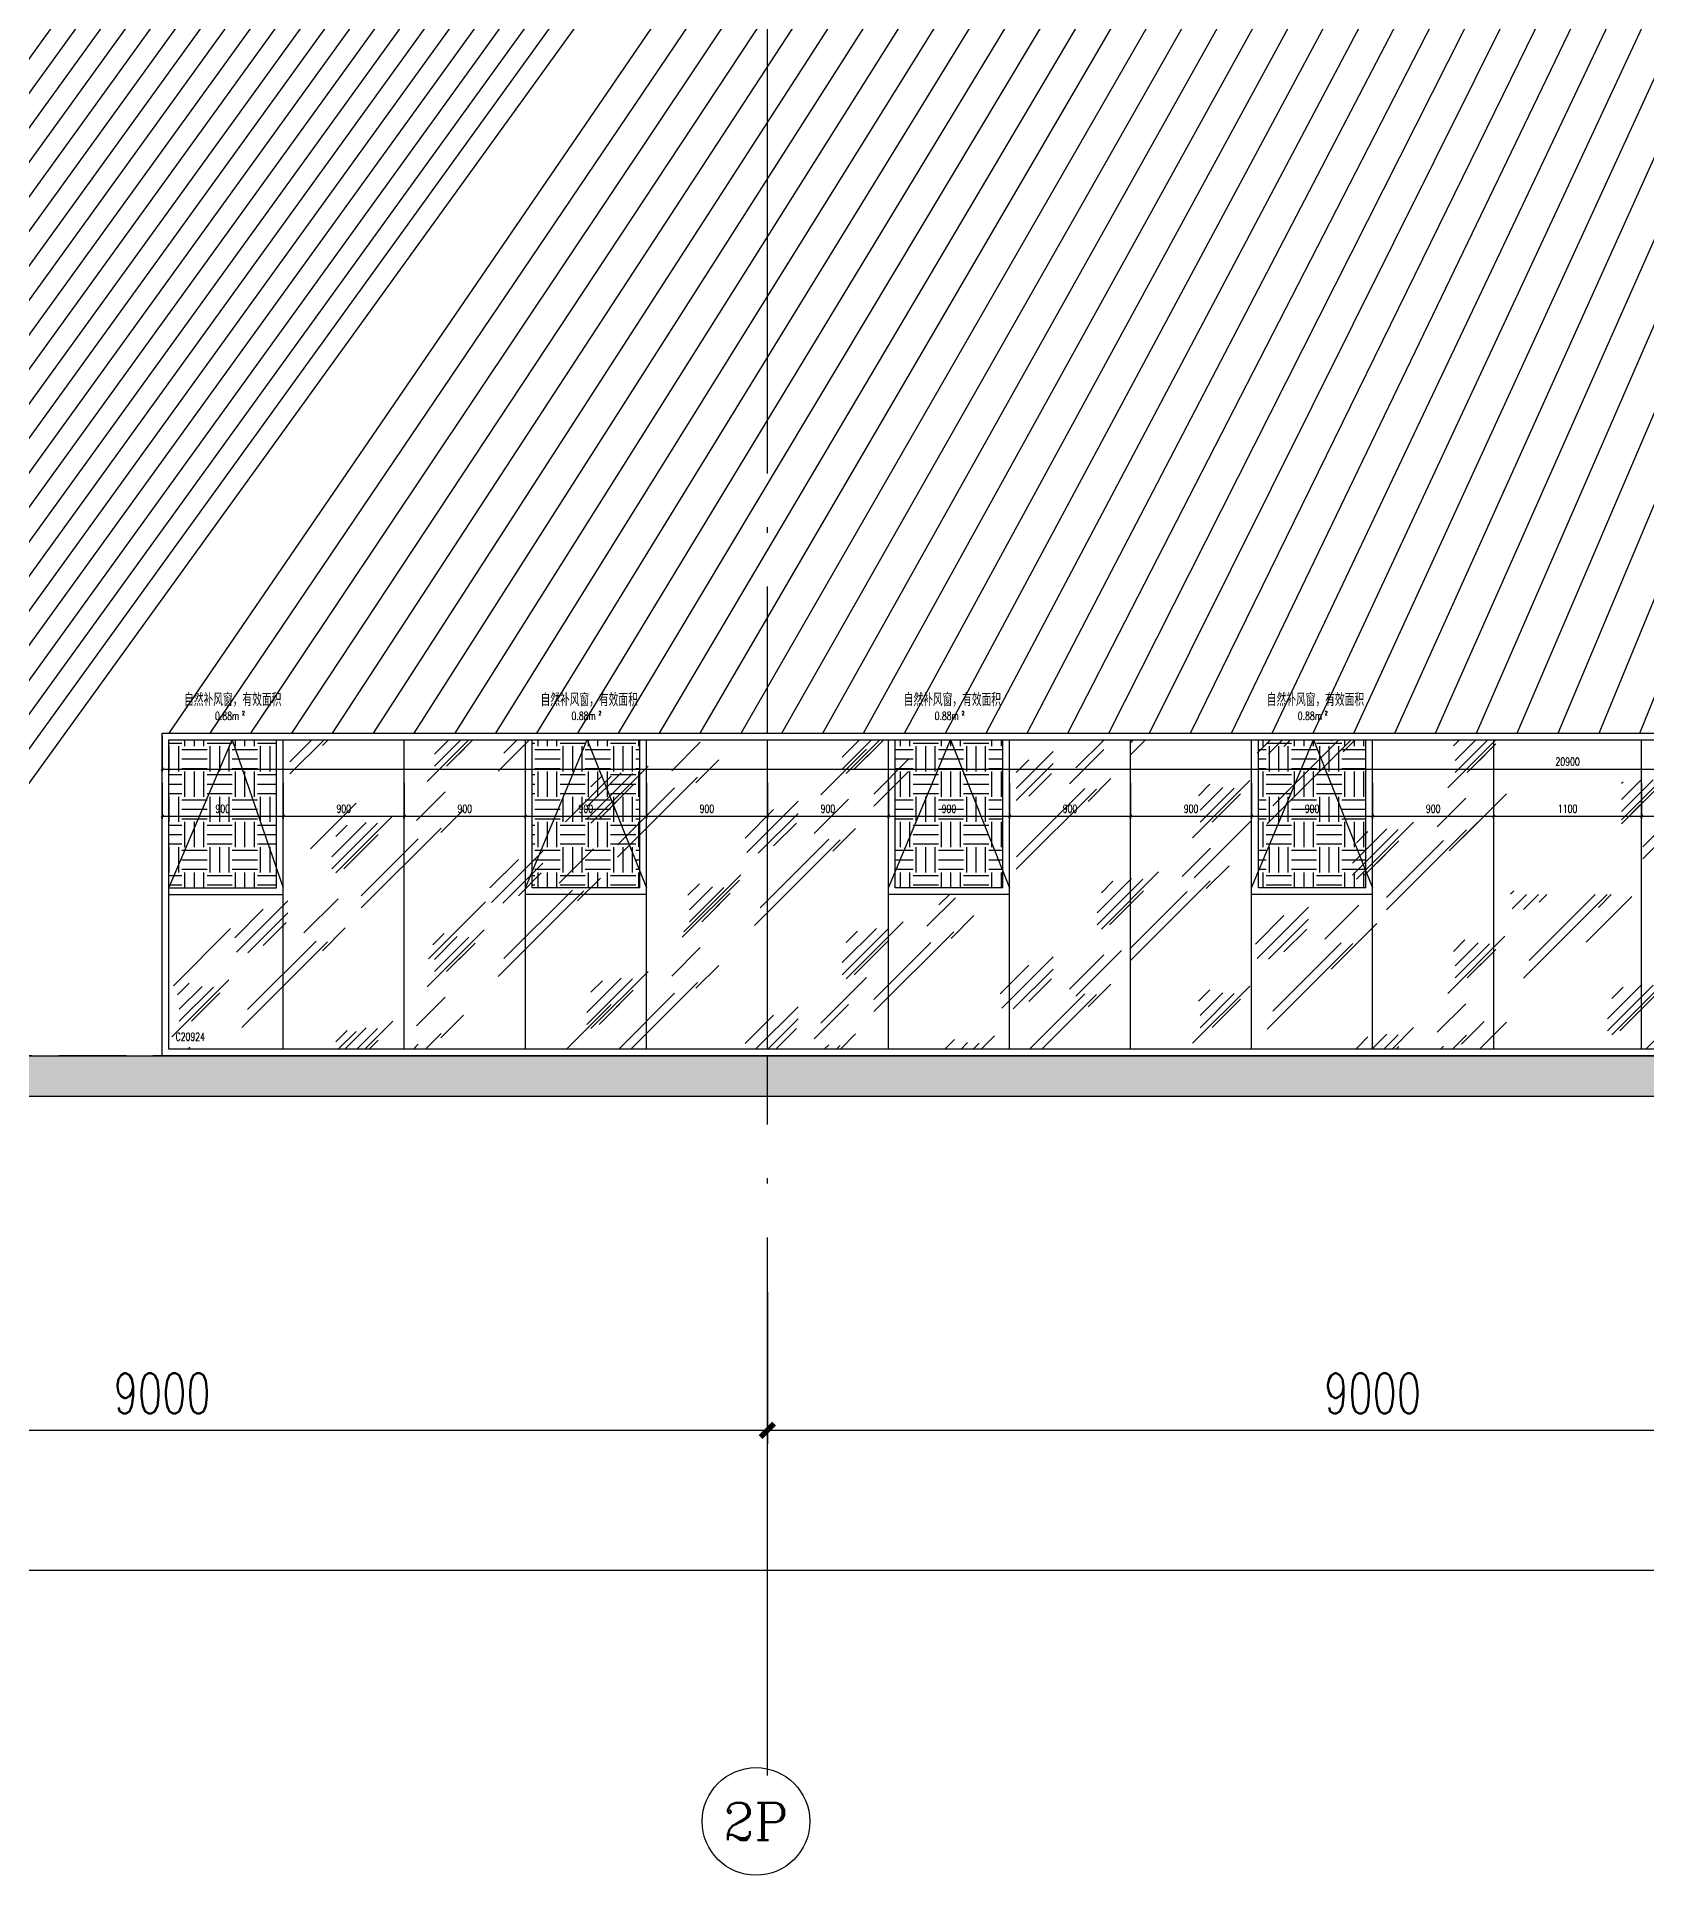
# Model space of a CAD drawing. Extents: x -4210259 to 293730, y -7499 to 868879.
# Drawn here: x -1069454 to -1057487, y 511145 to 524815 of the extents above; entities that cross this region are included whole.
import ezdxf
from ezdxf.enums import TextEntityAlignment as Align

# ---------------------------------------------------------------- set-up
doc = ezdxf.new("R2010")
doc.units = 0
doc.header["$LTSCALE"] = 1000
doc.header["$MEASUREMENT"] = 0
doc.linetypes.add('__DASH', pattern=[0.35, 0.25, -0.1])
doc.linetypes.add('DOTE', pattern=[2.42, 2, -0.2, 0.02, -0.2])
doc.layers.get('Defpoints').update_dxf_attribs({"color": 210})
for name, color, linetype in [('A-AXIS-D', 1, 'Continuous'), ('A-AXIS-DOTE', 14, 'DOTE'), ('A-HATCH-2', 251, 'Continuous'), ('A-LIN-V', 9, 'Continuous'), ('A-WINDOW', 140, 'Continuous'), ('A-门窗表显示尺寸', 160, 'Continuous'), ('AS-WALL', 40, 'Continuous'), ('PUB_TEXT', 7, 'Continuous'), ('SPACE', 7, 'Continuous'), ('SPACE_HATCH', 8, 'Continuous'), ('参考线', 8, 'Continuous')]:
    doc.layers.add(name, color=color, linetype=linetype)
doc.layers.add('A-WALL-HATCH', color=8, linetype='Continuous', lineweight=13)
doc.styles.add('_TCH_AXIS', font='COMPLEX', dxfattribs={"bigfont": 'GBCBIG'})
doc.styles.add('_TCH_DIM_T3', font='SIMPLEX', dxfattribs={"width": 0.705882, "bigfont": 'GBCBIG'})
doc.styles.add('_TCH_SPACE', font='SIMPLEX', dxfattribs={"height": 5, "bigfont": 'GBCBIG'})
doc.styles.add('A-DIM_T3', font='SIMPLEX', dxfattribs={"width": 0.705882, "bigfont": 'GBCBIG'})
doc.styles.add('A-STANDARD', font='SIMPLEX', dxfattribs={"bigfont": 'GBCBIG'})
doc.dimstyles.new('_TCH_ARCH&&100', dxfattribs={"dimtxt": 297.5, "dimasz": 100, "dimexe": 100, "dimexo": 100, "dimgap": 126.25, "dimtad": 1, "dimdec": 0, "dimzin": 0, "dimdsep": 46, "dimtxsty": '_TCH_DIM_T3', "dimblk": 'ARCHTICK', "dimcen": 0.09, "dimclrt": 7, "dimazin": 2, "dimtfac": 1, "dimtdec": 0, "dimtix": 1, "dimtmove": 2, "dimatfit": 3, "dimfxl": 0, "dimtolj": 1, "dimtzin": 0, "dimarcsym": 0})
doc.dimstyles.new('A-DIM&&20', dxfattribs={"dimtxt": 59.5, "dimasz": 20, "dimexe": 20, "dimexo": 20, "dimgap": 25.25, "dimtad": 1, "dimdec": 0, "dimzin": 0, "dimdsep": 46, "dimtxsty": 'A-DIM_T3', "dimblk": 'ARCHTICK', "dimcen": 0.09, "dimclrt": 7, "dimazin": 2, "dimtfac": 1, "dimtdec": 0, "dimtix": 1, "dimtmove": 2, "dimatfit": 3, "dimfxl": 0, "dimtolj": 1, "dimtzin": 0, "dimarcsym": 0})
pattern_1 = [(0, (0, 0), (187.5, 187.5), [187.5, -187.5]), (0, (0, 70.31), (187.5, 187.5), [187.5, -187.5]), (0, (0, 140.62), (187.5, 187.5), [187.5, -187.5]), (90, (23.44, 164.06), (-187.5, 187.5), [187.5, -187.5]), (90, (93.75, 164.06), (-187.5, 187.5), [187.5, -187.5]), (90, (164.06, 164.06), (-187.5, 187.5), [187.5, -187.5])]

# ---------------------------------------------------------------- blocks, each defined once
blk = doc.blocks.new('_ArchTick')
at = {"color": 0, "linetype": 'ByBlock', "const_width": 0.4}
blk.add_lwpolyline([(-0.5, -0.5), (0.5, 0.5)], dxfattribs=at)
blk = doc.blocks.new('*D1271')
at = {"layer": 'A-门窗表显示尺寸', "color": 0, "lineweight": -2}
for p, q in [((161899, 519617), (161899, 519350)), ((182799, 519617), (182799, 519350)), ((161899, 519370), (182799, 519370))]:
    blk.add_line(p, q, dxfattribs=at)
at = {"layer": 'Defpoints', "color": 0}
for p in [(161899, 519637), (182799, 519637), (182799, 519370)]:
    blk.add_point(p, dxfattribs=at)
at = {"layer": 'A-门窗表显示尺寸', "color": 0, "lineweight": -2, "xscale": 20, "yscale": 20, "zscale": 20, "rotation": 180}
blk.add_blockref('_ArchTick', (161899, 519370), dxfattribs=at)
at = {"layer": 'A-门窗表显示尺寸', "color": 0, "lineweight": -2, "xscale": 20, "yscale": 20, "zscale": 20}
blk.add_blockref('_ArchTick', (182799, 519370), dxfattribs=at)
at = {"layer": 'A-门窗表显示尺寸', "color": 7, "insert": (172349, 519425), "char_height": 59.5, "attachment_point": 5, "style": 'A-DIM_T3'}
blk.add_mtext('\\A1;20900', dxfattribs=at)
blk = doc.blocks.new('*D1284')
at = {"layer": 'A-门窗表显示尺寸', "color": 0, "lineweight": -2}
for p, q in [((172899, 519267), (172899, 519000)), ((173799, 519267), (173799, 519000)), ((172899, 519020), (173799, 519020))]:
    blk.add_line(p, q, dxfattribs=at)
at = {"layer": 'Defpoints', "color": 0}
for p in [(172899, 519287), (173799, 519287), (173799, 519020)]:
    blk.add_point(p, dxfattribs=at)
at = {"layer": 'A-门窗表显示尺寸', "color": 0, "lineweight": -2, "xscale": 20, "yscale": 20, "zscale": 20, "rotation": 180}
blk.add_blockref('_ArchTick', (172899, 519020), dxfattribs=at)
at = {"layer": 'A-门窗表显示尺寸', "color": 0, "lineweight": -2, "xscale": 20, "yscale": 20, "zscale": 20}
blk.add_blockref('_ArchTick', (173799, 519020), dxfattribs=at)
at = {"layer": 'A-门窗表显示尺寸', "color": 7, "insert": (173349, 519075), "char_height": 59.5, "attachment_point": 5, "style": 'A-DIM_T3'}
blk.add_mtext('\\A1;900', dxfattribs=at)
blk = doc.blocks.new('*D1285')
at = {"layer": 'A-门窗表显示尺寸', "color": 0, "lineweight": -2}
for p, q in [((171799, 519267), (171799, 519000)), ((172899, 519267), (172899, 519000)), ((171799, 519020), (172899, 519020))]:
    blk.add_line(p, q, dxfattribs=at)
at = {"layer": 'Defpoints', "color": 0}
for p in [(171799, 519287), (172899, 519287), (172899, 519020)]:
    blk.add_point(p, dxfattribs=at)
at = {"layer": 'A-门窗表显示尺寸', "color": 0, "lineweight": -2, "xscale": 20, "yscale": 20, "zscale": 20, "rotation": 180}
blk.add_blockref('_ArchTick', (171799, 519020), dxfattribs=at)
at = {"layer": 'A-门窗表显示尺寸', "color": 0, "lineweight": -2, "xscale": 20, "yscale": 20, "zscale": 20}
blk.add_blockref('_ArchTick', (172899, 519020), dxfattribs=at)
at = {"layer": 'A-门窗表显示尺寸', "color": 7, "insert": (172349, 519075), "char_height": 59.5, "attachment_point": 5, "style": 'A-DIM_T3'}
blk.add_mtext('\\A1;1100', dxfattribs=at)
blk = doc.blocks.new('*D1286')
at = {"layer": 'A-门窗表显示尺寸', "color": 0, "lineweight": -2}
for p, q in [((170899, 519267), (170899, 519000)), ((171799, 519267), (171799, 519000)), ((170899, 519020), (171799, 519020))]:
    blk.add_line(p, q, dxfattribs=at)
at = {"layer": 'Defpoints', "color": 0}
for p in [(170899, 519287), (171799, 519287), (171799, 519020)]:
    blk.add_point(p, dxfattribs=at)
at = {"layer": 'A-门窗表显示尺寸', "color": 0, "lineweight": -2, "xscale": 20, "yscale": 20, "zscale": 20, "rotation": 180}
blk.add_blockref('_ArchTick', (170899, 519020), dxfattribs=at)
at = {"layer": 'A-门窗表显示尺寸', "color": 0, "lineweight": -2, "xscale": 20, "yscale": 20, "zscale": 20}
blk.add_blockref('_ArchTick', (171799, 519020), dxfattribs=at)
at = {"layer": 'A-门窗表显示尺寸', "color": 7, "insert": (171349, 519075), "char_height": 59.5, "attachment_point": 5, "style": 'A-DIM_T3'}
blk.add_mtext('\\A1;900', dxfattribs=at)
blk = doc.blocks.new('*D1287')
at = {"layer": 'A-门窗表显示尺寸', "color": 0, "lineweight": -2}
for p, q in [((169999, 519267), (169999, 519000)), ((170899, 519267), (170899, 519000)), ((169999, 519020), (170899, 519020))]:
    blk.add_line(p, q, dxfattribs=at)
at = {"layer": 'Defpoints', "color": 0}
for p in [(169999, 519287), (170899, 519287), (170899, 519020)]:
    blk.add_point(p, dxfattribs=at)
at = {"layer": 'A-门窗表显示尺寸', "color": 0, "lineweight": -2, "xscale": 20, "yscale": 20, "zscale": 20, "rotation": 180}
blk.add_blockref('_ArchTick', (169999, 519020), dxfattribs=at)
at = {"layer": 'A-门窗表显示尺寸', "color": 0, "lineweight": -2, "xscale": 20, "yscale": 20, "zscale": 20}
blk.add_blockref('_ArchTick', (170899, 519020), dxfattribs=at)
at = {"layer": 'A-门窗表显示尺寸', "color": 7, "insert": (170449, 519075), "char_height": 59.5, "attachment_point": 5, "style": 'A-DIM_T3'}
blk.add_mtext('\\A1;900', dxfattribs=at)
blk = doc.blocks.new('*D1288')
at = {"layer": 'A-门窗表显示尺寸', "color": 0, "lineweight": -2}
for p, q in [((169099, 519267), (169099, 519000)), ((169999, 519267), (169999, 519000)), ((169099, 519020), (169999, 519020))]:
    blk.add_line(p, q, dxfattribs=at)
at = {"layer": 'Defpoints', "color": 0}
for p in [(169099, 519287), (169999, 519287), (169999, 519020)]:
    blk.add_point(p, dxfattribs=at)
at = {"layer": 'A-门窗表显示尺寸', "color": 0, "lineweight": -2, "xscale": 20, "yscale": 20, "zscale": 20, "rotation": 180}
blk.add_blockref('_ArchTick', (169099, 519020), dxfattribs=at)
at = {"layer": 'A-门窗表显示尺寸', "color": 0, "lineweight": -2, "xscale": 20, "yscale": 20, "zscale": 20}
blk.add_blockref('_ArchTick', (169999, 519020), dxfattribs=at)
at = {"layer": 'A-门窗表显示尺寸', "color": 7, "insert": (169549, 519075), "char_height": 59.5, "attachment_point": 5, "style": 'A-DIM_T3'}
blk.add_mtext('\\A1;900', dxfattribs=at)
blk = doc.blocks.new('*D1289')
at = {"layer": 'A-门窗表显示尺寸', "color": 0, "lineweight": -2}
for p, q in [((168199, 519267), (168199, 519000)), ((169099, 519267), (169099, 519000)), ((168199, 519020), (169099, 519020))]:
    blk.add_line(p, q, dxfattribs=at)
at = {"layer": 'Defpoints', "color": 0}
for p in [(168199, 519287), (169099, 519287), (169099, 519020)]:
    blk.add_point(p, dxfattribs=at)
at = {"layer": 'A-门窗表显示尺寸', "color": 0, "lineweight": -2, "xscale": 20, "yscale": 20, "zscale": 20, "rotation": 180}
blk.add_blockref('_ArchTick', (168199, 519020), dxfattribs=at)
at = {"layer": 'A-门窗表显示尺寸', "color": 0, "lineweight": -2, "xscale": 20, "yscale": 20, "zscale": 20}
blk.add_blockref('_ArchTick', (169099, 519020), dxfattribs=at)
at = {"layer": 'A-门窗表显示尺寸', "color": 7, "insert": (168649, 519075), "char_height": 59.5, "attachment_point": 5, "style": 'A-DIM_T3'}
blk.add_mtext('\\A1;900', dxfattribs=at)
blk = doc.blocks.new('*D1290')
at = {"layer": 'A-门窗表显示尺寸', "color": 0, "lineweight": -2}
for p, q in [((167299, 519267), (167299, 519000)), ((168199, 519267), (168199, 519000)), ((167299, 519020), (168199, 519020))]:
    blk.add_line(p, q, dxfattribs=at)
at = {"layer": 'Defpoints', "color": 0}
for p in [(167299, 519287), (168199, 519287), (168199, 519020)]:
    blk.add_point(p, dxfattribs=at)
at = {"layer": 'A-门窗表显示尺寸', "color": 0, "lineweight": -2, "xscale": 20, "yscale": 20, "zscale": 20, "rotation": 180}
blk.add_blockref('_ArchTick', (167299, 519020), dxfattribs=at)
at = {"layer": 'A-门窗表显示尺寸', "color": 0, "lineweight": -2, "xscale": 20, "yscale": 20, "zscale": 20}
blk.add_blockref('_ArchTick', (168199, 519020), dxfattribs=at)
at = {"layer": 'A-门窗表显示尺寸', "color": 7, "insert": (167749, 519075), "char_height": 59.5, "attachment_point": 5, "style": 'A-DIM_T3'}
blk.add_mtext('\\A1;900', dxfattribs=at)
blk = doc.blocks.new('*D1291')
at = {"layer": 'A-门窗表显示尺寸', "color": 0, "lineweight": -2}
for p, q in [((166399, 519267), (166399, 519000)), ((167299, 519267), (167299, 519000)), ((166399, 519020), (167299, 519020))]:
    blk.add_line(p, q, dxfattribs=at)
at = {"layer": 'Defpoints', "color": 0}
for p in [(166399, 519287), (167299, 519287), (167299, 519020)]:
    blk.add_point(p, dxfattribs=at)
at = {"layer": 'A-门窗表显示尺寸', "color": 0, "lineweight": -2, "xscale": 20, "yscale": 20, "zscale": 20, "rotation": 180}
blk.add_blockref('_ArchTick', (166399, 519020), dxfattribs=at)
at = {"layer": 'A-门窗表显示尺寸', "color": 0, "lineweight": -2, "xscale": 20, "yscale": 20, "zscale": 20}
blk.add_blockref('_ArchTick', (167299, 519020), dxfattribs=at)
at = {"layer": 'A-门窗表显示尺寸', "color": 7, "insert": (166849, 519075), "char_height": 59.5, "attachment_point": 5, "style": 'A-DIM_T3'}
blk.add_mtext('\\A1;900', dxfattribs=at)
blk = doc.blocks.new('*D1292')
at = {"layer": 'A-门窗表显示尺寸', "color": 0, "lineweight": -2}
for p, q in [((165499, 519267), (165499, 519000)), ((166399, 519267), (166399, 519000)), ((165499, 519020), (166399, 519020))]:
    blk.add_line(p, q, dxfattribs=at)
at = {"layer": 'Defpoints', "color": 0}
for p in [(165499, 519287), (166399, 519287), (166399, 519020)]:
    blk.add_point(p, dxfattribs=at)
at = {"layer": 'A-门窗表显示尺寸', "color": 0, "lineweight": -2, "xscale": 20, "yscale": 20, "zscale": 20, "rotation": 180}
blk.add_blockref('_ArchTick', (165499, 519020), dxfattribs=at)
at = {"layer": 'A-门窗表显示尺寸', "color": 0, "lineweight": -2, "xscale": 20, "yscale": 20, "zscale": 20}
blk.add_blockref('_ArchTick', (166399, 519020), dxfattribs=at)
at = {"layer": 'A-门窗表显示尺寸', "color": 7, "insert": (165949, 519075), "char_height": 59.5, "attachment_point": 5, "style": 'A-DIM_T3'}
blk.add_mtext('\\A1;900', dxfattribs=at)
blk = doc.blocks.new('*D1293')
at = {"layer": 'A-门窗表显示尺寸', "color": 0, "lineweight": -2}
for p, q in [((164599, 519267), (164599, 519000)), ((165499, 519267), (165499, 519000)), ((164599, 519020), (165499, 519020))]:
    blk.add_line(p, q, dxfattribs=at)
at = {"layer": 'Defpoints', "color": 0}
for p in [(164599, 519287), (165499, 519287), (165499, 519020)]:
    blk.add_point(p, dxfattribs=at)
at = {"layer": 'A-门窗表显示尺寸', "color": 0, "lineweight": -2, "xscale": 20, "yscale": 20, "zscale": 20, "rotation": 180}
blk.add_blockref('_ArchTick', (164599, 519020), dxfattribs=at)
at = {"layer": 'A-门窗表显示尺寸', "color": 0, "lineweight": -2, "xscale": 20, "yscale": 20, "zscale": 20}
blk.add_blockref('_ArchTick', (165499, 519020), dxfattribs=at)
at = {"layer": 'A-门窗表显示尺寸', "color": 7, "insert": (165049, 519075), "char_height": 59.5, "attachment_point": 5, "style": 'A-DIM_T3'}
blk.add_mtext('\\A1;900', dxfattribs=at)
blk = doc.blocks.new('*D1294')
at = {"layer": 'A-门窗表显示尺寸', "color": 0, "lineweight": -2}
for p, q in [((163699, 519267), (163699, 519000)), ((164599, 519267), (164599, 519000)), ((163699, 519020), (164599, 519020))]:
    blk.add_line(p, q, dxfattribs=at)
at = {"layer": 'Defpoints', "color": 0}
for p in [(163699, 519287), (164599, 519287), (164599, 519020)]:
    blk.add_point(p, dxfattribs=at)
at = {"layer": 'A-门窗表显示尺寸', "color": 0, "lineweight": -2, "xscale": 20, "yscale": 20, "zscale": 20, "rotation": 180}
blk.add_blockref('_ArchTick', (163699, 519020), dxfattribs=at)
at = {"layer": 'A-门窗表显示尺寸', "color": 0, "lineweight": -2, "xscale": 20, "yscale": 20, "zscale": 20}
blk.add_blockref('_ArchTick', (164599, 519020), dxfattribs=at)
at = {"layer": 'A-门窗表显示尺寸', "color": 7, "insert": (164149, 519075), "char_height": 59.5, "attachment_point": 5, "style": 'A-DIM_T3'}
blk.add_mtext('\\A1;900', dxfattribs=at)
blk = doc.blocks.new('*D1295')
at = {"layer": 'A-门窗表显示尺寸', "color": 0, "lineweight": -2}
for p, q in [((162799, 519267), (162799, 519000)), ((163699, 519267), (163699, 519000)), ((162799, 519020), (163699, 519020))]:
    blk.add_line(p, q, dxfattribs=at)
at = {"layer": 'Defpoints', "color": 0}
for p in [(162799, 519287), (163699, 519287), (163699, 519020)]:
    blk.add_point(p, dxfattribs=at)
at = {"layer": 'A-门窗表显示尺寸', "color": 0, "lineweight": -2, "xscale": 20, "yscale": 20, "zscale": 20, "rotation": 180}
blk.add_blockref('_ArchTick', (162799, 519020), dxfattribs=at)
at = {"layer": 'A-门窗表显示尺寸', "color": 0, "lineweight": -2, "xscale": 20, "yscale": 20, "zscale": 20}
blk.add_blockref('_ArchTick', (163699, 519020), dxfattribs=at)
at = {"layer": 'A-门窗表显示尺寸', "color": 7, "insert": (163249, 519075), "char_height": 59.5, "attachment_point": 5, "style": 'A-DIM_T3'}
blk.add_mtext('\\A1;900', dxfattribs=at)
blk = doc.blocks.new('*D1296')
at = {"layer": 'A-门窗表显示尺寸', "color": 0, "lineweight": -2}
for p, q in [((161899, 519267), (161899, 519000)), ((162799, 519267), (162799, 519000)), ((161899, 519020), (162799, 519020))]:
    blk.add_line(p, q, dxfattribs=at)
at = {"layer": 'Defpoints', "color": 0}
for p in [(161899, 519287), (162799, 519287), (162799, 519020)]:
    blk.add_point(p, dxfattribs=at)
at = {"layer": 'A-门窗表显示尺寸', "color": 0, "lineweight": -2, "xscale": 20, "yscale": 20, "zscale": 20, "rotation": 180}
blk.add_blockref('_ArchTick', (161899, 519020), dxfattribs=at)
at = {"layer": 'A-门窗表显示尺寸', "color": 0, "lineweight": -2, "xscale": 20, "yscale": 20, "zscale": 20}
blk.add_blockref('_ArchTick', (162799, 519020), dxfattribs=at)
at = {"layer": 'A-门窗表显示尺寸', "color": 7, "insert": (162349, 519075), "char_height": 59.5, "attachment_point": 5, "style": 'A-DIM_T3'}
blk.add_mtext('\\A1;900', dxfattribs=at)
blk = doc.blocks.new('*D766')
at = {"layer": 'A-AXIS-D', "color": 0, "lineweight": -2}
for p, q in [((-1104221, 515480), (-1104221, 513313)), ((-946221, 515480), (-946221, 513313)), ((-1104221, 513413), (-946221, 513413))]:
    blk.add_line(p, q, dxfattribs=at)
at = {"layer": 'Defpoints', "color": 0}
for p in [(-1104221, 515580), (-946221, 515580), (-946221, 513413)]:
    blk.add_point(p, dxfattribs=at)
at = {"layer": 'A-AXIS-D', "color": 0, "lineweight": -2, "xscale": 100, "yscale": 100, "zscale": 100, "rotation": 180}
blk.add_blockref('_ArchTick', (-1104221, 513413), dxfattribs=at)
at = {"layer": 'A-AXIS-D', "color": 0, "lineweight": -2, "xscale": 100, "yscale": 100, "zscale": 100}
blk.add_blockref('_ArchTick', (-946221, 513413), dxfattribs=at)
at = {"layer": 'A-AXIS-D', "color": 7, "insert": (-1025221, 513688), "char_height": 297.5, "attachment_point": 5, "style": '_TCH_DIM_T3'}
blk.add_mtext('\\A1;158000', dxfattribs=at)
blk = doc.blocks.new('*D1173')
at = {"layer": 'A-AXIS-D', "color": 0, "lineweight": -2}
for p, q in [((-1073021, 515480), (-1073021, 514353)), ((-1064021, 515480), (-1064021, 514353)), ((-1073021, 514453), (-1064021, 514453))]:
    blk.add_line(p, q, dxfattribs=at)
at = {"layer": 'Defpoints', "color": 0}
for p in [(-1073021, 515580), (-1064021, 515580), (-1064021, 514453)]:
    blk.add_point(p, dxfattribs=at)
at = {"layer": 'A-AXIS-D', "color": 0, "lineweight": -2, "xscale": 100, "yscale": 100, "zscale": 100, "rotation": 180}
blk.add_blockref('_ArchTick', (-1073021, 514453), dxfattribs=at)
at = {"layer": 'A-AXIS-D', "color": 0, "lineweight": -2, "xscale": 100, "yscale": 100, "zscale": 100}
blk.add_blockref('_ArchTick', (-1064021, 514453), dxfattribs=at)
at = {"layer": 'A-AXIS-D', "color": 7, "insert": (-1068521, 514728), "char_height": 297.5, "attachment_point": 5, "style": '_TCH_DIM_T3'}
blk.add_mtext('\\A1;9000', dxfattribs=at)
blk = doc.blocks.new('*D1174')
at = {"layer": 'A-AXIS-D', "color": 0, "lineweight": -2}
for p, q in [((-1064021, 515480), (-1064021, 514353)), ((-1055021, 515480), (-1055021, 514353)), ((-1064021, 514453), (-1055021, 514453))]:
    blk.add_line(p, q, dxfattribs=at)
at = {"layer": 'Defpoints', "color": 0}
for p in [(-1064021, 515580), (-1055021, 515580), (-1055021, 514453)]:
    blk.add_point(p, dxfattribs=at)
at = {"layer": 'A-AXIS-D', "color": 0, "lineweight": -2, "xscale": 100, "yscale": 100, "zscale": 100, "rotation": 180}
blk.add_blockref('_ArchTick', (-1064021, 514453), dxfattribs=at)
at = {"layer": 'A-AXIS-D', "color": 0, "lineweight": -2, "xscale": 100, "yscale": 100, "zscale": 100}
blk.add_blockref('_ArchTick', (-1055021, 514453), dxfattribs=at)
at = {"layer": 'A-AXIS-D', "color": 7, "insert": (-1059521, 514728), "char_height": 297.5, "attachment_point": 5, "style": '_TCH_DIM_T3'}
blk.add_mtext('\\A1;9000', dxfattribs=at)
blk = doc.blocks.new('C21024-M')
at = {"layer": 'SPACE', "color": 1, "style": '_TCH_SPACE'}
for p in [(162061.7, 519837.5), (164712.5, 519837.5), (164712.5, 519837.5), (167412.5, 519837.5), (167412.5, 519837.5), (170112.5, 519837.5), (170112.5, 519837.5)]:
    blk.add_text('自然补风窗，有效面积', height=96.45, dxfattribs=at).set_placement(p)
at = {"layer": 'SPACE', "color": 1, "style": '_TCH_SPACE', "width": 0.705882}
for s, height, p in [('0.88m', 59.5, (162291.9, 519735.1)), ('2', 29.8, (162491.9, 519770.1)), ('0.88m', 59.5, (164942.7, 519735.1)), ('0.88m', 59.5, (164942.7, 519735.1)), ('2', 29.8, (165142.7, 519770.1)), ('2', 29.8, (165142.7, 519770.1)), ('0.88m', 59.5, (167642.7, 519735.1)), ('0.88m', 59.5, (167642.7, 519735.1)), ('2', 29.8, (167842.7, 519770.1)), ('2', 29.8, (167842.7, 519770.1)), ('0.88m', 59.5, (170342.7, 519735.1)), ('0.88m', 59.5, (170342.7, 519735.1)), ('2', 29.8, (170542.7, 519770.1)), ('2', 29.8, (170542.7, 519770.1))]:
    blk.add_text(s, height=height, dxfattribs=at).set_placement(p)
blk.add_wipeout([(161899.3, 517237.5), (182799.3, 517237.5), (182799.3, 519637.5), (161899.3, 519637.5)]).dxf.layer = '参考线'
at = {"layer": 'A-WALL-HATCH'}
h = blk.add_hatch(dxfattribs=at)
h.set_pattern_fill('玻璃2', color=256, scale=100, angle=180)
h.set_pattern_definition([(45, (1568211.1, 60), (0, 1527.35065), [600, -360, 600, -360, 240, -523.2816]), (45, (1568181.1, 90), (0, 1527.35065), [480, -600, 360, -360, 420, -463.2816]), (45, (1568181.1, 180), (0, 1527.35065), [360, -720, 240, -360, 540, -463.2816]), (45, (1568271.1, 90), (0, 1527.35065), [360, -720, 300, -1303.2815]), (45, (1568361.1, 180), (0, 1527.35065), [180, -900, 120, -1483.2815]), (45, (1568211.1, 330), (0, 1527.35065), [120, -900, 120, -480, 300, -763.2816]), (45, (1568751.1, 240), (0, 1527.35065), [600, -900, 720, -475.2816]), (45, (1568751.1, 150), (0, 1527.35065), [840, -600, 900, -355.2816]), (45, (1568901.1, 270), (0, -1697.0563), [600, -840, 480, -763.2816]), (45, (1568811.1, 450), (0, 1527.35065), [300, -1200, 360, -823.2816]), (45, (1568991.1, 360), (0, 1527.35065), [240, -1200, 240, -1003.2815])])
h.paths.add_polyline_path([(182749.3, 517287.5), (161949.3, 517287.5), (161949.3, 518437.5), (162849.3, 518437.5), (162849.3, 519587.5), (167449.3, 519587.5), (167449.3, 518437.5), (168249.3, 518437.5), (168249.3, 519587.5), (171949.3, 519587.5), (171949.3, 518437.5), (172749.3, 518437.5), (172749.3, 519587.5), (176449.3, 519587.5), (176449.3, 518437.5), (177249.3, 518437.5), (177249.3, 519587.5), (181849.3, 519587.5), (181849.3, 518437.5), (182749.3, 518437.5)])
at = {"layer": 'SPACE_HATCH'}
h = blk.add_hatch(dxfattribs=at)
h.set_pattern_fill('土壤', color=1, scale=50, style=0)
h.set_pattern_definition(pattern_1)
h.paths.add_polyline_path([(161949.3, 518487.5), (162749.3, 518487.5), (162749.3, 519587.5), (161949.3, 519587.5)])
h = blk.add_hatch(dxfattribs=at)
h.set_pattern_fill('土壤', color=1, scale=50, style=0)
h.set_pattern_definition(pattern_1)
h.paths.add_polyline_path([(165449.3, 518487.5), (164649.3, 518487.5), (164649.3, 519587.5), (165449.3, 519587.5)])
h = blk.add_hatch(dxfattribs=at)
h.set_pattern_fill('土壤', color=1, scale=50, style=0)
h.set_pattern_definition(pattern_1)
h.paths.add_polyline_path([(165449.3, 518487.5), (164649.3, 518487.5), (164649.3, 519587.5), (165449.3, 519587.5)])
h = blk.add_hatch(dxfattribs=at)
h.set_pattern_fill('土壤', color=1, scale=50, style=0)
h.set_pattern_definition(pattern_1)
h.paths.add_polyline_path([(168149.3, 518487.5), (167349.3, 518487.5), (167349.3, 519587.5), (168149.3, 519587.5)])
h = blk.add_hatch(dxfattribs=at)
h.set_pattern_fill('土壤', color=1, scale=50, style=0)
h.set_pattern_definition(pattern_1)
h.paths.add_polyline_path([(168149.3, 518487.5), (167349.3, 518487.5), (167349.3, 519587.5), (168149.3, 519587.5)])
h = blk.add_hatch(dxfattribs=at)
h.set_pattern_fill('土壤', color=1, scale=50, style=0)
h.set_pattern_definition(pattern_1)
h.paths.add_polyline_path([(170849.3, 518487.5), (170049.3, 518487.5), (170049.3, 519587.5), (170849.3, 519587.5)])
h = blk.add_hatch(dxfattribs=at)
h.set_pattern_fill('土壤', color=1, scale=50, style=0)
h.set_pattern_definition(pattern_1)
h.paths.add_polyline_path([(170849.3, 518487.5), (170049.3, 518487.5), (170049.3, 519587.5), (170849.3, 519587.5)])
at = {"layer": 'A-WINDOW'}
for p, q in [((162749.3, 518487.5), (162749.3, 519587.5)), ((162799.3, 517287.5), (162799.3, 519587.5)), ((163699.3, 517287.5), (163699.3, 519587.5)), ((164599.3, 517287.5), (164599.3, 519587.5)), ((164649.3, 518487.5), (164649.3, 519587.5)), ((165449.3, 518487.5), (165449.3, 519587.5)), ((165499.3, 517287.5), (165499.3, 519587.5)), ((166399.3, 517287.5), (166399.3, 519587.5)), ((167299.3, 517287.5), (167299.3, 519587.5)), ((167349.3, 518487.5), (167349.3, 519587.5)), ((168149.3, 518487.5), (168149.3, 519587.5)), ((168199.3, 517287.5), (168199.3, 519587.5)), ((169099.3, 517287.5), (169099.3, 519587.5)), ((169999.3, 517287.5), (169999.3, 519587.5)), ((170049.3, 518487.5), (170049.3, 519587.5)), ((170849.3, 518487.5), (170849.3, 519587.5)), ((170899.3, 517287.5), (170899.3, 519587.5)), ((171799.3, 517287.5), (171799.3, 519587.5)), ((172899.3, 517287.5), (172899.3, 519587.5)), ((161949.3, 518487.5), (162749.3, 518487.5)), ((161949.3, 518437.5), (162799.3, 518437.5)), ((165499.3, 518437.5), (164599.3, 518437.5)), ((165449.3, 518487.5), (164649.3, 518487.5)), ((168199.3, 518437.5), (167299.3, 518437.5)), ((168149.3, 518487.5), (167349.3, 518487.5)), ((170899.3, 518437.5), (169999.3, 518437.5)), ((170849.3, 518487.5), (170049.3, 518487.5))]:
    blk.add_line(p, q, dxfattribs=at)
for points in [[(182799.3, 517237.5), (161899.3, 517237.5), (161899.3, 519637.5), (182799.3, 519637.5)], [(182749.3, 517287.5), (161949.3, 517287.5), (161949.3, 519587.5), (182749.3, 519587.5)]]:
    blk.add_lwpolyline(points, close=True, dxfattribs=at)
for points in [[(161949.3, 518487.5), (162420, 519587.5), (162799.3, 518487.5)], [(164599.3, 518487.5), (165060, 519587.5), (165499.3, 518487.5)], [(167299.3, 518487.5), (167760, 519587.5), (168199.3, 518487.5)], [(169999.3, 518487.5), (170460, 519587.5), (170899.3, 518487.5)]]:
    blk.add_lwpolyline(points, dxfattribs=at)
at = {"layer": 'A-门窗表显示尺寸', "color": 3, "style": 'A-STANDARD', "width": 0.705882}
blk.add_text('C20924', height=59.5, dxfattribs=at).set_placement((161998.9, 517350))
at = {"layer": 'A-门窗表显示尺寸'}
for p1, p2, picture, middle in [((161899.3, 519637.5), (182799.3, 519637.5), '*D1271', (172349.3, 519425)), ((161899.3, 519287.5), (162799.3, 519287.5), '*D1296', (162349.3, 519075)), ((162799.3, 519287.5), (163699.3, 519287.5), '*D1295', (163249.3, 519075)), ((163699.3, 519287.5), (164599.3, 519287.5), '*D1294', (164149.3, 519075)), ((164599.3, 519287.5), (165499.3, 519287.5), '*D1293', (165049.3, 519075)), ((165499.3, 519287.5), (166399.3, 519287.5), '*D1292', (165949.3, 519075)), ((166399.3, 519287.5), (167299.3, 519287.5), '*D1291', (166849.3, 519075)), ((167299.3, 519287.5), (168199.3, 519287.5), '*D1290', (167749.3, 519075)), ((168199.3, 519287.5), (169099.3, 519287.5), '*D1289', (168649.3, 519075)), ((169099.3, 519287.5), (169999.3, 519287.5), '*D1288', (169549.3, 519075)), ((169999.3, 519287.5), (170899.3, 519287.5), '*D1287', (170449.3, 519075)), ((170899.3, 519287.5), (171799.3, 519287.5), '*D1286', (171349.3, 519075)), ((171799.3, 519287.5), (172899.3, 519287.5), '*D1285', (172349.3, 519075)), ((172899.3, 519287.5), (173799.3, 519287.5), '*D1284', (173349.3, 519075))]:
    dim = blk.add_aligned_dim(p1=p1, p2=p2, distance=-267.5, dimstyle='A-DIM&&20', dxfattribs=at)
    dim.commit()
    dim.dimension.update_dxf_attribs({"geometry": picture, "text_midpoint": middle})

msp = doc.modelspace()

# ---------------------------------------------------------------- hatches: boundary and pattern name
at = {"layer": 'A-HATCH-2'}
h = msp.add_hatch(dxfattribs=at)
h.set_pattern_fill('ANSI31', color=256, scale=150, angle=45)
h.set_pattern_definition([(90, (-40599568146.96, -3384804562), (-238.125, -2e-30), [])])
h.paths.add_polyline_path([(-1070820.7, 517237.5), (-1047430, 517237.5), (-1047640.7, 517237.5), (-1068520.7, 517237.5), (-1068520.7, 519637.5), (-1047620.7, 519637.5), (-1047620.7, 517237.5), (-1047430, 517237.5), (-1047080, 517237.5), (-1043820.7, 517237.5), (-1045320.7, 517237.5), (-1045320.7, 534887.5), (-1070820.7, 534887.5)])

# ---------------------------------------------------------------- linework, layer by layer
at = {"layer": 'A-AXIS-D'}
msp.add_circle((-1064105.6, 511544.7), 400, dxfattribs=at)
at = {"layer": 'A-AXIS-DOTE', "ltscale": 2}
msp.add_line((-1064020.7, 511887.5), (-1064020.7, 538485.1), dxfattribs=at)
at = {"layer": 'A-AXIS-DOTE', "linetype": '__DASH', "ltscale": 2}
msp.add_line((-940690, 517237.5), (-1111279.8, 517237.5), dxfattribs=at)
at = {"layer": 'AS-WALL'}
msp.add_line((-1111279.8, 516937.5), (-940690, 516937.5), dxfattribs=at)

# ---------------------------------------------------------------- texts
at = {"layer": 'PUB_TEXT', "style": '_TCH_AXIS'}
msp.add_text('2P', height=276.42, dxfattribs=at).set_placement((-1064349.1, 511406.5), (-1063862.1, 511406.5), align=Align.FIT)

# ---------------------------------------------------------------- dimensions: what is measured, and where the dimension line sits
at = {"layer": 'A-AXIS-D'}
for base, p1, p2, picture, middle in [((-946220.7, 513413.4), (-1104220.7, 515580), (-946220.7, 515580), '*D766', (-1025220.7, 513688.4)), ((-1064020.7, 514453.4), (-1073020.7, 515580), (-1064020.7, 515580), '*D1173', (-1068520.7, 514728.4)), ((-1055020.7, 514453.4), (-1064020.7, 515580), (-1055020.7, 515580), '*D1174', (-1059520.7, 514728.4))]:
    dim = msp.add_linear_dim(base=base, p1=p1, p2=p2, angle=0, dimstyle='_TCH_ARCH&&100', override={"dimgap": 0}, dxfattribs=at)
    dim.commit()
    dim.dimension.update_dxf_attribs({"geometry": picture, "text_midpoint": middle, "dimtype": 129})

# ---------------------------------------------------------------- next in the draw order: block references
at = {"layer": 'A-LIN-V'}
msp.add_blockref('C21024-M', (-1230420, 0), dxfattribs=at)

# ---------------------------------------------------------------- next in the draw order: hatches: boundary and pattern name
at = {"layer": 'A-HATCH-2'}
h = msp.add_hatch(dxfattribs=at)
h.set_pattern_fill('ANSI38', color=256, scale=150)
h.set_pattern_definition([(45, (0, 0), (-168.3798, 168.3798), []), (135, (0, 0), (-505.139407, 168.3798), [595.3125, -357.1875])])
h.paths.add_polyline_path([(-962820.7, 517237.5), (-946220.7, 517237.5), (-946220.7, 516937.5), (-962820.7, 516937.5)])
h.paths.add_polyline_path([(-967020.7, 516937.5), (-964320.7, 516937.5), (-964320.7, 517237.5), (-967020.7, 517237.5)])
h.paths.add_polyline_path([(-1016820.7, 517237.5), (-972020.7, 517237.5), (-972020.7, 516937.5), (-1016820.7, 516937.5)])
h.paths.add_polyline_path([(-1020520.7, 516937.5), (-1018320.7, 516937.5), (-1018320.7, 517237.5), (-1020520.7, 517237.5)])
h.paths.add_polyline_path([(-1070820.7, 516937.5), (-1026520.7, 516937.5), (-1026520.7, 517237.5), (-1070820.7, 517237.5)])
h.paths.add_polyline_path([(-1075020.7, 516937.5), (-1072320.7, 516937.5), (-1072320.7, 517237.5), (-1075020.7, 517237.5)])
h.paths.add_polyline_path([(-1104220.7, 516937.5), (-1080020.7, 516937.5), (-1080020.7, 517237.5), (-1104220.7, 517237.5)])

# ---------------------------------------------------------------- next in the draw order: linework, layer by layer
at = {"layer": 'A-LIN-V'}
msp.add_line((-1104220.7, 517237.5), (-946220.7, 517237.5), dxfattribs=at)

doc.saveas('drawing.dxf')
